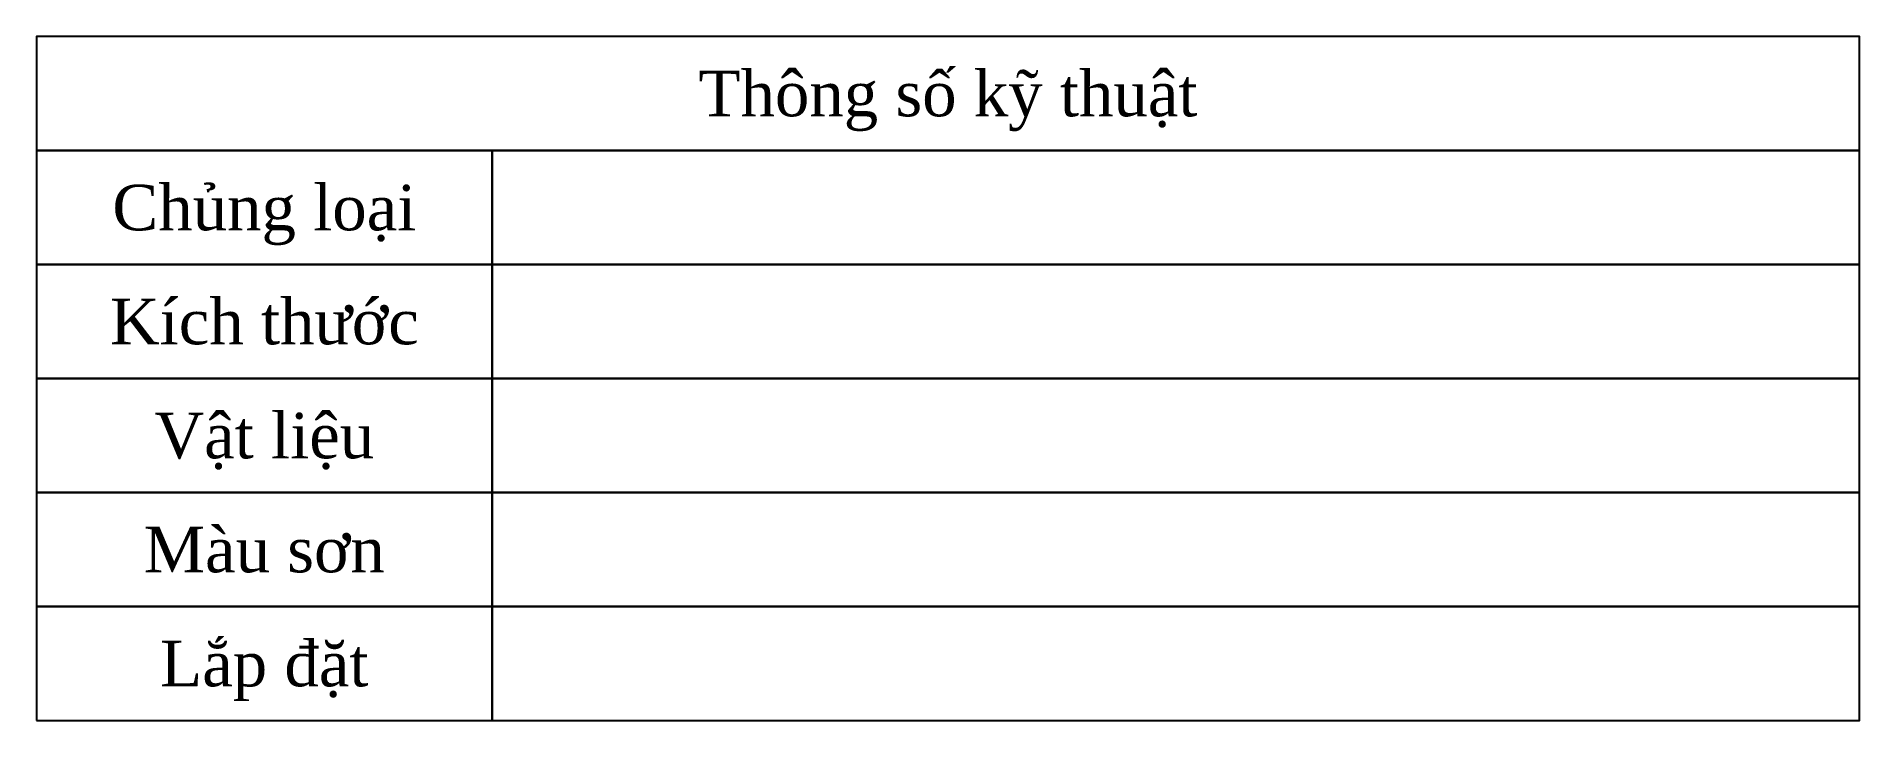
# Model space of a CAD drawing. Header units: millimetres. Extents: x 0 to 80, y 0 to 30.
import ezdxf
from ezdxf.enums import TextEntityAlignment as Align

# ---------------------------------------------------------------- set-up
doc = ezdxf.new("R2010")
doc.units = ezdxf.units.MM
doc.layers.add('@.TEXT', color=7, linetype='Continuous')
doc.styles.add('arial', font='times.ttf', dxfattribs={"height": 21})

# ---------------------------------------------------------------- blocks, each defined once
blk = doc.blocks.new('Bảng thông số (Made by Tung)')
at = {"color": 8}
for points in [[(-80, 25), (0, 25), (0, 30), (-80, 30)], [(-80, 20), (-60, 20), (-60, 25), (-80, 25)], [(-60, 20), (0, 20), (0, 25), (-60, 25)], [(-80, 15), (-60, 15), (-60, 20), (-80, 20)], [(-60, 15), (0, 15), (0, 20), (-60, 20)], [(-80, 10), (-60, 10), (-60, 15), (-80, 15)], [(-60, 10), (0, 10), (0, 15), (-60, 15)], [(-80, 5), (-60, 5), (-60, 10), (-80, 10)], [(-60, 5), (0, 5), (0, 10), (-60, 10)], [(-80, 0), (-60, 0), (-60, 5), (-80, 5)], [(-60, 0), (0, 0), (0, 5), (-60, 5)]]:
    blk.add_lwpolyline(points, close=True, dxfattribs=at)
at = {"color": 4, "style": 'arial'}
for tag, p in [('FORM', (-30, 22.5)), ('SIZE', (-30, 17.5)), ('MATERIAL', (-30, 12.5)), ('PAINTING', (-30, 7.5)), ('ASSEMBLY', (-30, 2.5))]:
    blk.add_attdef(tag, text='', height=2, dxfattribs=at).set_placement(p, align=Align.MIDDLE_CENTER)
at = {"layer": '@.TEXT', "color": 1, "style": 'arial'}
blk.add_text('Thông số kỹ thuật', height=2, dxfattribs=at).set_placement((-40, 27.5), align=Align.MIDDLE_CENTER)
at = {"layer": '@.TEXT', "color": 2, "style": 'arial'}
for s, p in [('Chủng loại', (-70, 22.5)), ('Kích thước', (-70, 17.5)), ('Vật liệu', (-70, 12.5)), ('Màu sơn', (-70, 7.5)), ('Lắp đặt', (-70, 2.5))]:
    blk.add_text(s, height=2, dxfattribs=at).set_placement(p, align=Align.MIDDLE_CENTER)

msp = doc.modelspace()

# ---------------------------------------------------------------- block references
msp.add_blockref('Bảng thông số (Made by Tung)', (80, 0))

doc.saveas('drawing.dxf')
